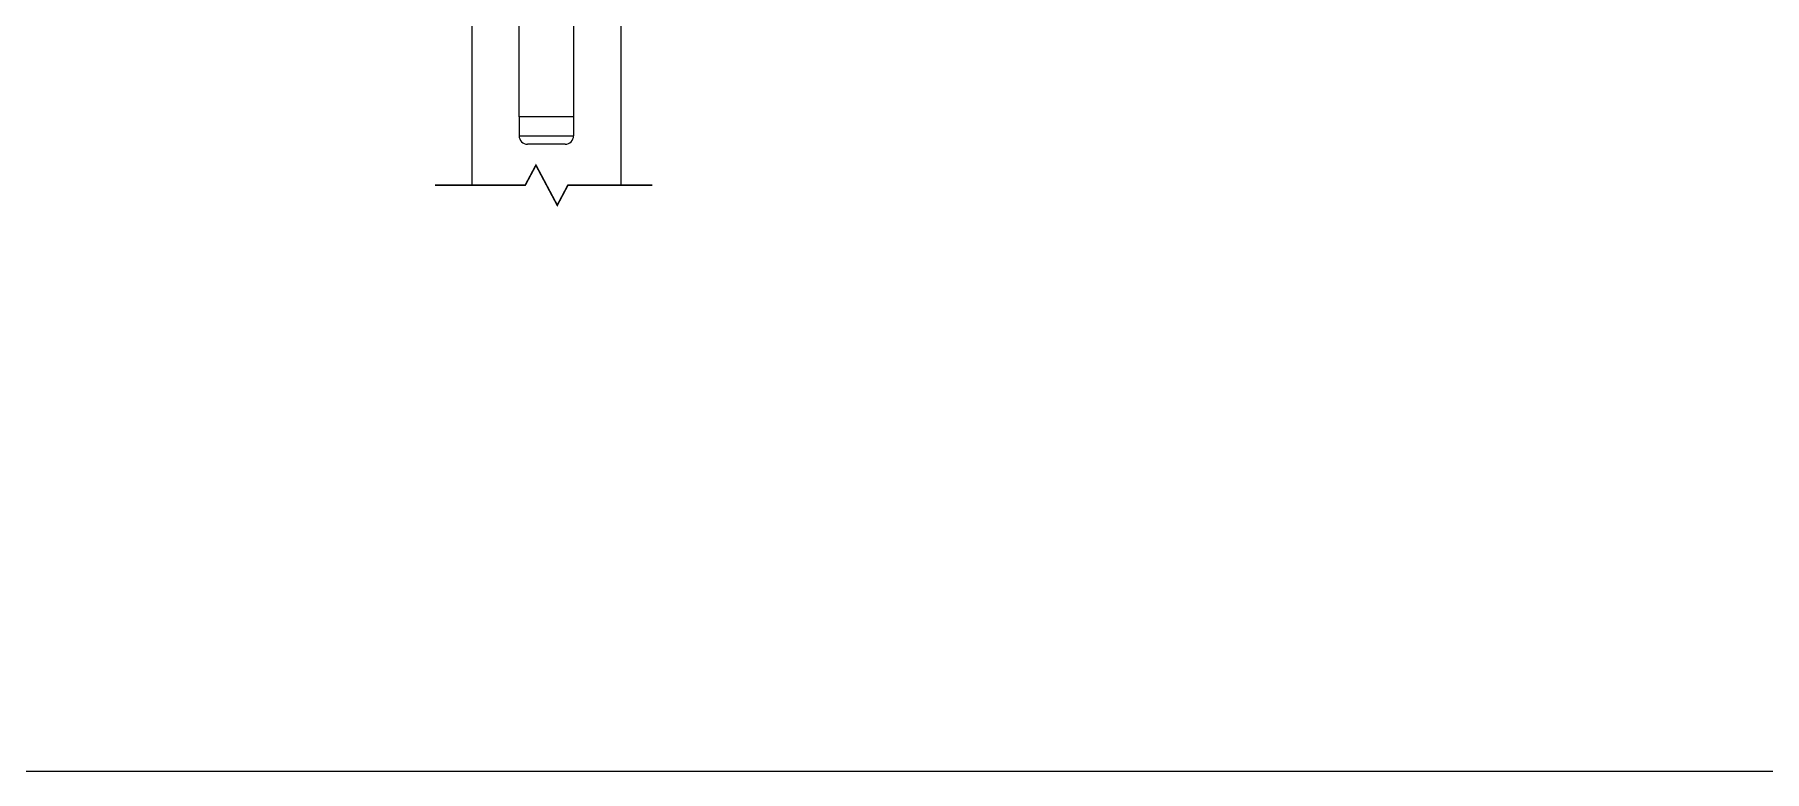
# Model space of a CAD drawing. Extents: x -22 to 360, y -93 to 44.
# Drawn here: x 15.02 to 25.15, y 13.61 to 17.93 of the extents above; entities that cross this region are included whole.
import ezdxf

# ---------------------------------------------------------------- set-up
doc = ezdxf.new("R2010")
doc.units = 0
doc.header["$MEASUREMENT"] = 0
doc.layers.get('0').update_dxf_attribs({"linetype": 'CONTINUOUS'})
doc.layers.add('Ballons', color=7, linetype='CONTINUOUS')
doc.layers.add('DIM', color=7, linetype='CONTINUOUS')

# ---------------------------------------------------------------- blocks, each defined once
blk = doc.blocks.new('23203')
at = {"color": 7, "linetype": 'Continuous', "lineweight": 15}
for p, q in [((12.641, 68.534), (12.641, 68.644)), ((12.961, 68.644), (12.641, 68.644)), ((12.691, 68.694), (12.911, 68.694)), ((12.961, 68.534), (12.961, 68.644)), ((12.641, 68.534), (12.961, 68.534)), ((12.641, 67.764), (12.641, 68.534)), ((12.961, 68.534), (12.961, 67.764)), ((12.641, 67.764), (12.961, 67.764)), ((12.641, 64.414), (12.641, 67.764)), ((12.961, 64.414), (12.961, 67.764)), ((12.641, 64.414), (12.961, 64.414)), ((12.911, 64.364), (12.691, 64.364))]:
    blk.add_line(p, q, dxfattribs=at)
for centre in [(12.801, 65.164), (12.801, 64.764)]:
    blk.add_circle(centre, 0.05, dxfattribs=at)
for centre, start, end in [((12.691, 68.644), 90, 180), ((12.911, 68.644), 0, 90), ((12.691, 64.414), 180, 270), ((12.911, 64.414), 270, 0)]:
    blk.add_arc(centre, 0.05, start, end, dxfattribs=at)

msp = doc.modelspace()

# ---------------------------------------------------------------- linework, layer by layer
at = {"layer": 'Ballons'}
msp.add_lwpolyline([(-12.393, 43.585), (54.444, 43.585), (54.444, 13.608), (-12.393, 13.608)], close=True, dxfattribs=at)
at = {"layer": 'Ballons', "linetype": 'Continuous'}
msp.add_lwpolyline([(18.452, 17.045), (18.452, 18.053), (18.365, 18.053), (18.365, 18.503), (17.665, 18.503), (17.665, 18.053), (17.577, 18.053), (17.577, 17.045)], dxfattribs=at)
at = {"layer": 'Ballons', "const_width": 0.0094}
msp.add_lwpolyline([(18.635, 17.045), (18.14, 17.045), (18.078, 16.928), (17.953, 17.163), (17.89, 17.045), (17.361, 17.045)], dxfattribs=at)

# ---------------------------------------------------------------- block references
at = {"layer": 'DIM', "rotation": 180}
msp.add_blockref('23203', (30.815, 85.98), dxfattribs=at)

doc.saveas('drawing.dxf')
